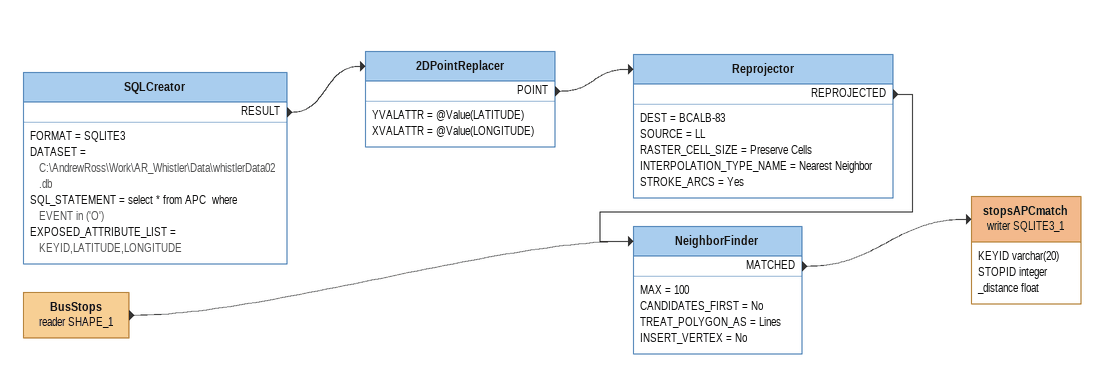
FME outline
SQLCreator
    FORMAT = SQLITE3
    DATASET = C:\AndrewRoss\Work\AR_Whistler\Data\whistlerData02.db
    SQL_STATEMENT = select * from APC  where EVENT in ('O')
    EXPOSED_ATTRIBUTE_LIST = KEYID,LATITUDE,LONGITUDE
    RESULT -> 2DPointReplacer
2DPointReplacer
    YVALATTR = @Value(LATITUDE)
    XVALATTR = @Value(LONGITUDE)
    POINT -> Reprojector
Reprojector
    DEST = BCALB-83
    SOURCE = LL
    RASTER_CELL_SIZE = Preserve Cells
    INTERPOLATION_TYPE_NAME = Nearest Neighbor
    STROKE_ARCS = Yes
    REPROJECTED -> NeighborFinder
BusStops (reader SHAPE_1)
    -> NeighborFinder
NeighborFinder
    MAX = 100
    CANDIDATES_FIRST = No
    TREAT_POLYGON_AS = Lines
    INSERT_VERTEX = No
    MATCHED -> stopsAPCmatch (writer SQLITE3_1)
stopsAPCmatch (writer SQLITE3_1)
    attributes: KEYID varchar(20), STOPID integer, _distance float
